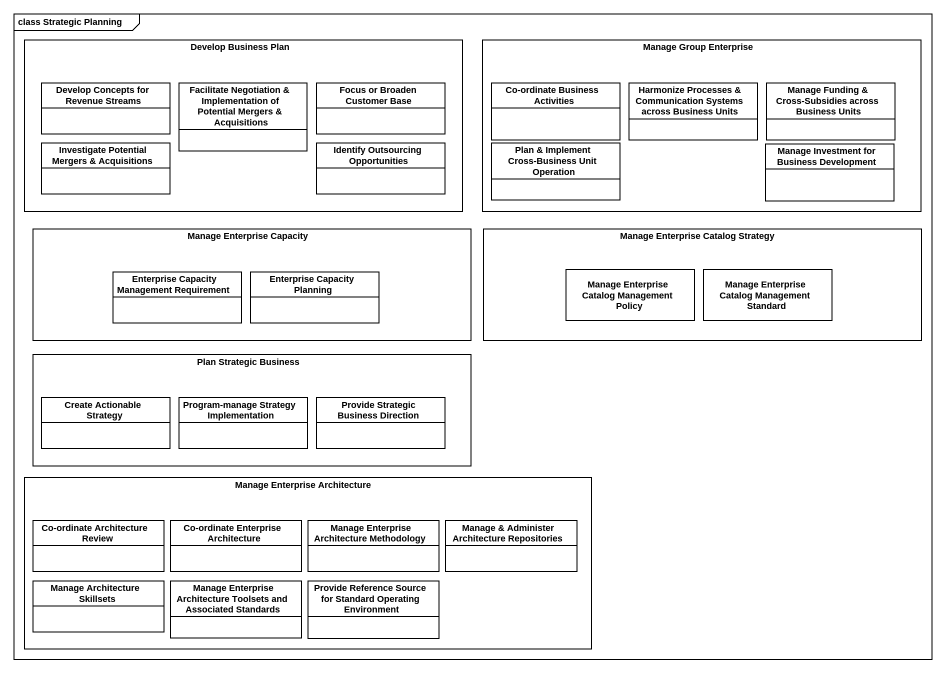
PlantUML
@startuml
mainframe class Strategic Planning
hide circle
hide empty members
rectangle "Develop Business Plan" as Develop_Business_Plan {
  class "Develop Concepts for Revenue Streams" as Develop_Concepts_for #FFFFFF
  class "Facilitate Negotiation & Implementation of Potential Mergers & Acquisitions" as Facilitate_Negotiation #FFFFFF
  class "Focus or Broaden Customer Base" as Focus_or_Broaden_Customer #FFFFFF
  class "Investigate Potential Mergers & Acquisitions" as Investigate_Potential #FFFFFF
  class "Identify Outsourcing Opportunities" as Identify_Outsourcing #FFFFFF
}
rectangle "Manage Group Enterprise" as Manage_Group_Enterprise {
  class "Co-ordinate Business Activities" as Co_ordinate_Business #FFFFFF
  class "Harmonize Processes & Communication Systems across Business Units" as Harmonize_Processes #FFFFFF
  class "Manage Funding & Cross-Subsidies across Business Units" as Manage_Funding_Cross #FFFFFF
  class "Plan & Implement Cross-Business Unit Operation" as Plan_Implement_Cross #FFFFFF
  class "Manage Investment for Business Development" as Manage_Investment_for #FFFFFF
}
rectangle "Manage Enterprise Capacity" as Manage_Enterprise_Capacity {
  class "Enterprise Capacity Management Requirement" as Enterprise_Capacity #FFFFFF
  class "Enterprise Capacity Planning" as Enterprise_Capacity_Planning #FFFFFF
}
rectangle "Manage Enterprise Catalog Strategy" as Manage_Enterprise_Catalog {
  class "Manage Enterprise Catalog Management Policy" as Manage_Enterprise_Catalog_2 #FFFFFF
  class "Manage Enterprise Catalog Management Standard" as Manage_Enterprise_Catalog_3 #FFFFFF
}
rectangle "Plan Strategic Business" as Plan_Strategic_Business {
  class "Create Actionable Strategy" as Create_Actionable_Strategy #FFFFFF
  class "Program-manage Strategy Implementation" as Program_manage_Strategy #FFFFFF
  class "Provide Strategic Business Direction" as Provide_Strategic_Business #FFFFFF
}
rectangle "Manage Enterprise Architecture" as Manage_Enterprise {
  class "Co-ordinate Architecture Review" as Co_ordinate_Architecture #FFFFFF
  class "Co-ordinate Enterprise Architecture" as Co_ordinate_Enterprise #FFFFFF
  class "Manage Enterprise Architecture Methodology" as Manage_Enterprise_2 #FFFFFF
  class "Manage & Administer Architecture Repositories" as Manage_Administer #FFFFFF
  class "Manage Architecture Skillsets" as Manage_Architecture #FFFFFF
  class "Manage Enterprise Architecture Toolsets and Associated Standards" as Manage_Enterprise_3 #FFFFFF
  class "Provide Reference Source for Standard Operating Environment" as Provide_Reference_Source #FFFFFF
}
@enduml
